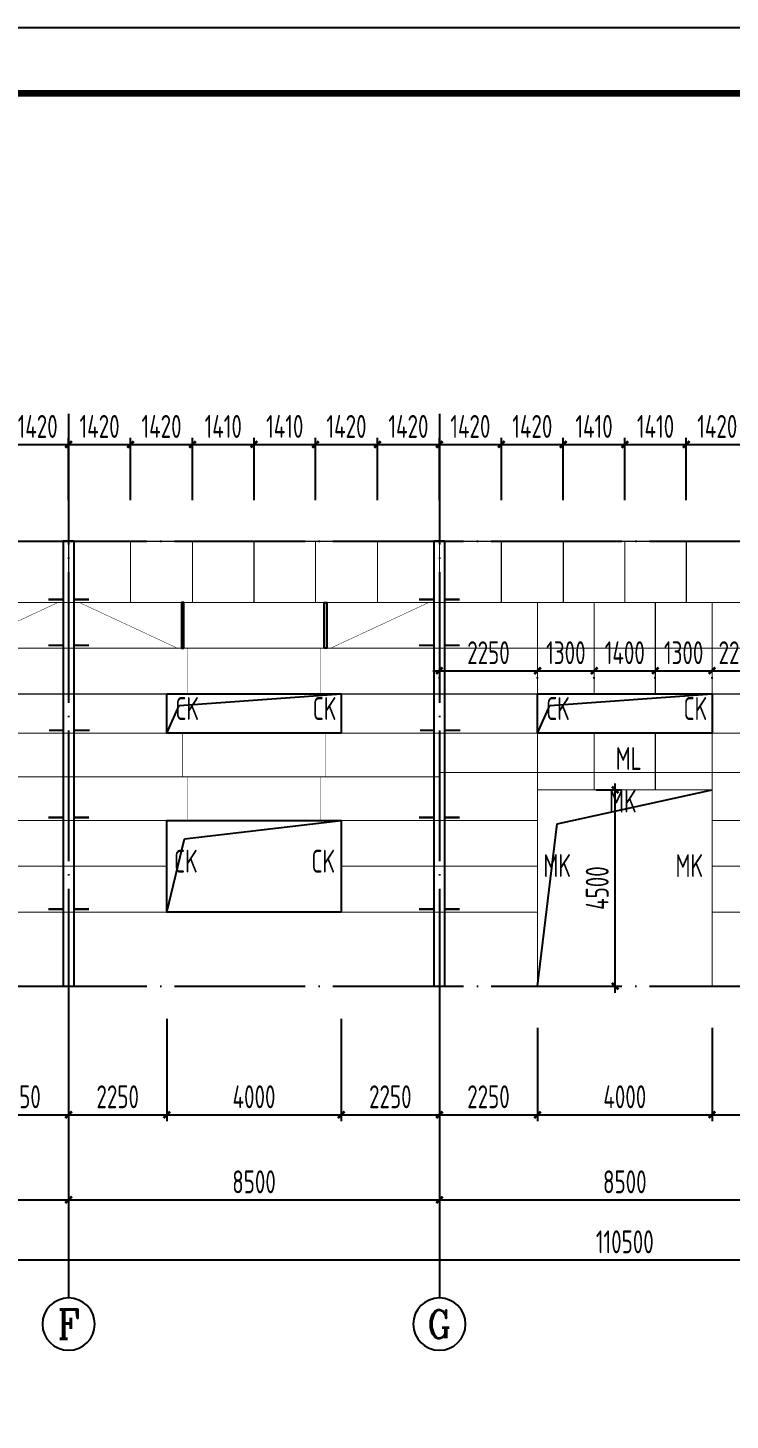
# Model space of a CAD drawing. Extents: x 753177 to 2169292, y -530934 to -273477.
# Drawn here: x 1752060 to 1768160, y -436707 to -404784 of the extents above; entities that cross this region are included whole.
import ezdxf
from ezdxf.enums import TextEntityAlignment as Align

# ---------------------------------------------------------------- set-up
doc = ezdxf.new("R2010")
doc.units = 0
doc.header["$LTSCALE"] = 1500
doc.header["$MEASUREMENT"] = 0
doc.linetypes.add('DOTE', pattern=[2.42, 2, -0.2, 0.02, -0.2])
doc.layers.get('Defpoints').update_dxf_attribs({"color": 252})
for name, color, linetype in [('00-tk', 151, 'Continuous'), ('AXIS', 3, 'Continuous'), ('AXIS_TEXT', 7, 'Continuous'), ('BOLT', 252, 'Continuous'), ('DIM', 3, 'Continuous'), ('THIN', 7, 'Continuous'), ('WINDOW', 4, 'Continuous')]:
    doc.layers.add(name, color=color, linetype=linetype)
doc.layers.add('TK', color=252, linetype='Continuous', lineweight=13)
doc.styles.add('_TCH_AXIS', font='COMPLEX', dxfattribs={"bigfont": 'GBCBIG'})
doc.styles.add('COMPLEX', font='COMPLEX')
doc.styles.add('TSSD_Dimension', font='Tssdeng.shx', dxfattribs={"width": 0.7, "bigfont": 'hztxt.shx'})
doc.styles.add('TSSD_Label', font='Tssdeng.shx', dxfattribs={"width": 0.7, "bigfont": 'hztxt.shx'})
doc.dimstyles.new('TSSD_150_150', dxfattribs={"dimtxt": 525, "dimasz": 150, "dimexe": 150, "dimexo": 375, "dimgap": 150, "dimtad": 1, "dimdec": 0, "dimzin": 0, "dimdsep": 46, "dimtxsty": 'TSSD_Dimension', "dimblk": 'ARCHTICK', "dimblk1": 'ARCHTICK', "dimblk2": 'ARCHTICK', "dimcen": 0, "dimdle": 150, "dimclrt": 7, "dimadec": 0, "dimazin": 0, "dimtfac": 1, "dimtdec": 0, "dimtix": 1, "dimtmove": 2, "dimatfit": 3, "dimfxl": 0, "dimtolj": 1, "dimtzin": 0, "dimarcsym": 0})

# ---------------------------------------------------------------- blocks, each defined once
blk = doc.blocks.new('A$C16496DF1')
at = {"layer": '00-tk', "linetype": 'Continuous'}
blk.add_line((178350, 126150), (0, 126150), dxfattribs=at)
at = {"layer": '00-tk', "const_width": 150}
blk.add_lwpolyline([(3750, 124650), (176850, 124650), (176850, 1500), (3750, 1500)], close=True, dxfattribs=at)
blk = doc.blocks.new('_ArchTick')
at = {"color": 0, "linetype": 'ByBlock', "const_width": 0.4}
blk.add_lwpolyline([(-0.5, -0.5), (0.5, 0.5)], dxfattribs=at)
blk = doc.blocks.new('*D784')
at = {"layer": 'AXIS', "color": 0, "lineweight": -2, "transparency": 16777216}
for p, q in [((1744495, -428280), (1744495, -431805)), ((1752995, -428280), (1752995, -431805)), ((1744345, -431655), (1753145, -431655))]:
    blk.add_line(p, q, dxfattribs=at)
at = {"layer": 'Defpoints', "color": 0, "transparency": 16777216}
for p in [(1744495, -427905), (1752995, -427905), (1752995, -431655)]:
    blk.add_point(p, dxfattribs=at)
at = {"layer": 'AXIS', "color": 0, "lineweight": -2, "transparency": 16777216, "xscale": 150, "yscale": 150, "zscale": 150, "rotation": 180}
blk.add_blockref('_ArchTick', (1744495, -431655), dxfattribs=at)
at = {"layer": 'AXIS', "color": 0, "lineweight": -2, "transparency": 16777216, "xscale": 150, "yscale": 150, "zscale": 150}
blk.add_blockref('_ArchTick', (1752995, -431655), dxfattribs=at)
at = {"layer": 'AXIS', "color": 7, "transparency": 16777216, "insert": (1748745, -431242), "char_height": 525, "attachment_point": 5, "style": 'TSSD_Dimension'}
blk.add_mtext('\\A1;8500', dxfattribs=at)
blk = doc.blocks.new('*D785')
at = {"layer": 'AXIS', "color": 0, "lineweight": -2, "transparency": 16777216}
for p, q in [((1752995, -428280), (1752995, -431805)), ((1761495, -428280), (1761495, -431805)), ((1752845, -431655), (1761645, -431655))]:
    blk.add_line(p, q, dxfattribs=at)
at = {"layer": 'Defpoints', "color": 0, "transparency": 16777216}
for p in [(1752995, -427905), (1761495, -427905), (1761495, -431655)]:
    blk.add_point(p, dxfattribs=at)
at = {"layer": 'AXIS', "color": 0, "lineweight": -2, "transparency": 16777216, "xscale": 150, "yscale": 150, "zscale": 150, "rotation": 180}
blk.add_blockref('_ArchTick', (1752995, -431655), dxfattribs=at)
at = {"layer": 'AXIS', "color": 0, "lineweight": -2, "transparency": 16777216, "xscale": 150, "yscale": 150, "zscale": 150}
blk.add_blockref('_ArchTick', (1761495, -431655), dxfattribs=at)
at = {"layer": 'AXIS', "color": 7, "transparency": 16777216, "insert": (1757245, -431242), "char_height": 525, "attachment_point": 5, "style": 'TSSD_Dimension'}
blk.add_mtext('\\A1;8500', dxfattribs=at)
blk = doc.blocks.new('*D786')
at = {"layer": 'AXIS', "color": 0, "lineweight": -2, "transparency": 16777216}
for p, q in [((1761495, -428280), (1761495, -431805)), ((1769995, -428280), (1769995, -431805)), ((1761345, -431655), (1770145, -431655))]:
    blk.add_line(p, q, dxfattribs=at)
at = {"layer": 'Defpoints', "color": 0, "transparency": 16777216}
for p in [(1761495, -427905), (1769995, -427905), (1769995, -431655)]:
    blk.add_point(p, dxfattribs=at)
at = {"layer": 'AXIS', "color": 0, "lineweight": -2, "transparency": 16777216, "xscale": 150, "yscale": 150, "zscale": 150, "rotation": 180}
blk.add_blockref('_ArchTick', (1761495, -431655), dxfattribs=at)
at = {"layer": 'AXIS', "color": 0, "lineweight": -2, "transparency": 16777216, "xscale": 150, "yscale": 150, "zscale": 150}
blk.add_blockref('_ArchTick', (1769995, -431655), dxfattribs=at)
at = {"layer": 'AXIS', "color": 7, "transparency": 16777216, "insert": (1765745, -431242), "char_height": 525, "attachment_point": 5, "style": 'TSSD_Dimension'}
blk.add_mtext('\\A1;8500', dxfattribs=at)
blk = doc.blocks.new('_AXISO')
blk.add_circle((0, 0), 0.5)
at = {"layer": 'AXIS_TEXT', "style": 'COMPLEX', "width": 1.041667}
blk.add_attdef('A', text='', height=0.56, dxfattribs=at).set_placement((-0.25, -0.28), (0.25, -0.28), align=Align.FIT)
blk = doc.blocks.new('*D793')
at = {"layer": 'Defpoints', "color": 0, "transparency": 16777216}
for p in [(1710495, -426757), (1820995, -426757), (1820995, -433030)]:
    blk.add_point(p, dxfattribs=at)
at = {"layer": 'DIM', "color": 0, "lineweight": -2, "transparency": 16777216}
for p, q in [((1710495, -427132), (1710495, -433180)), ((1820995, -427132), (1820995, -433180)), ((1710345, -433030), (1821145, -433030))]:
    blk.add_line(p, q, dxfattribs=at)
at = {"layer": 'DIM', "color": 0, "lineweight": -2, "transparency": 16777216, "xscale": 150, "yscale": 150, "zscale": 150, "rotation": 180}
blk.add_blockref('_ArchTick', (1710495, -433030), dxfattribs=at)
at = {"layer": 'DIM', "color": 0, "lineweight": -2, "transparency": 16777216, "xscale": 150, "yscale": 150, "zscale": 150}
blk.add_blockref('_ArchTick', (1820995, -433030), dxfattribs=at)
at = {"layer": 'DIM', "color": 7, "transparency": 16777216, "insert": (1765745, -432618), "char_height": 525, "attachment_point": 5, "style": 'TSSD_Dimension'}
blk.add_mtext('\\A1;110500', dxfattribs=at)
blk = doc.blocks.new('*D819')
at = {"layer": 'Defpoints', "color": 0, "transparency": 16777216}
for p in [(1750745, -427132), (1752995, -427132), (1752995, -429705)]:
    blk.add_point(p, dxfattribs=at)
at = {"layer": 'DIM', "color": 0, "lineweight": -2, "transparency": 16777216}
for p, q in [((1750745, -427507), (1750745, -429855)), ((1752995, -427507), (1752995, -429855)), ((1750595, -429705), (1753145, -429705))]:
    blk.add_line(p, q, dxfattribs=at)
at = {"layer": 'DIM', "color": 0, "lineweight": -2, "transparency": 16777216, "xscale": 150, "yscale": 150, "zscale": 150, "rotation": 180}
blk.add_blockref('_ArchTick', (1750745, -429705), dxfattribs=at)
at = {"layer": 'DIM', "color": 0, "lineweight": -2, "transparency": 16777216, "xscale": 150, "yscale": 150, "zscale": 150}
blk.add_blockref('_ArchTick', (1752995, -429705), dxfattribs=at)
at = {"layer": 'DIM', "color": 7, "transparency": 16777216, "insert": (1751870, -429292), "char_height": 525, "attachment_point": 5, "style": 'TSSD_Dimension'}
blk.add_mtext('\\A1;2250', dxfattribs=at)
blk = doc.blocks.new('*D820')
at = {"layer": 'Defpoints', "color": 0, "transparency": 16777216}
for p in [(1752995, -427132), (1755245, -427132), (1755245, -429705)]:
    blk.add_point(p, dxfattribs=at)
at = {"layer": 'DIM', "color": 0, "lineweight": -2, "transparency": 16777216}
for p, q in [((1752995, -427507), (1752995, -429855)), ((1755245, -427507), (1755245, -429855)), ((1752845, -429705), (1755395, -429705))]:
    blk.add_line(p, q, dxfattribs=at)
at = {"layer": 'DIM', "color": 0, "lineweight": -2, "transparency": 16777216, "xscale": 150, "yscale": 150, "zscale": 150, "rotation": 180}
blk.add_blockref('_ArchTick', (1752995, -429705), dxfattribs=at)
at = {"layer": 'DIM', "color": 0, "lineweight": -2, "transparency": 16777216, "xscale": 150, "yscale": 150, "zscale": 150}
blk.add_blockref('_ArchTick', (1755245, -429705), dxfattribs=at)
at = {"layer": 'DIM', "color": 7, "transparency": 16777216, "insert": (1754120, -429292), "char_height": 525, "attachment_point": 5, "style": 'TSSD_Dimension'}
blk.add_mtext('\\A1;2250', dxfattribs=at)
blk = doc.blocks.new('*D821')
at = {"layer": 'Defpoints', "color": 0, "transparency": 16777216}
for p in [(1755245, -427132), (1759245, -427132), (1759245, -429705)]:
    blk.add_point(p, dxfattribs=at)
at = {"layer": 'DIM', "color": 0, "lineweight": -2, "transparency": 16777216}
for p, q in [((1755245, -427507), (1755245, -429855)), ((1759245, -427507), (1759245, -429855)), ((1755095, -429705), (1759395, -429705))]:
    blk.add_line(p, q, dxfattribs=at)
at = {"layer": 'DIM', "color": 0, "lineweight": -2, "transparency": 16777216, "xscale": 150, "yscale": 150, "zscale": 150, "rotation": 180}
blk.add_blockref('_ArchTick', (1755245, -429705), dxfattribs=at)
at = {"layer": 'DIM', "color": 0, "lineweight": -2, "transparency": 16777216, "xscale": 150, "yscale": 150, "zscale": 150}
blk.add_blockref('_ArchTick', (1759245, -429705), dxfattribs=at)
at = {"layer": 'DIM', "color": 7, "transparency": 16777216, "insert": (1757245, -429292), "char_height": 525, "attachment_point": 5, "style": 'TSSD_Dimension'}
blk.add_mtext('\\A1;4000', dxfattribs=at)
blk = doc.blocks.new('*D822')
at = {"layer": 'Defpoints', "color": 0, "transparency": 16777216}
for p in [(1759245, -427132), (1761495, -427132), (1761495, -429705)]:
    blk.add_point(p, dxfattribs=at)
at = {"layer": 'DIM', "color": 0, "lineweight": -2, "transparency": 16777216}
for p, q in [((1759245, -427507), (1759245, -429855)), ((1761495, -427507), (1761495, -429855)), ((1759095, -429705), (1761645, -429705))]:
    blk.add_line(p, q, dxfattribs=at)
at = {"layer": 'DIM', "color": 0, "lineweight": -2, "transparency": 16777216, "xscale": 150, "yscale": 150, "zscale": 150, "rotation": 180}
blk.add_blockref('_ArchTick', (1759245, -429705), dxfattribs=at)
at = {"layer": 'DIM', "color": 0, "lineweight": -2, "transparency": 16777216, "xscale": 150, "yscale": 150, "zscale": 150}
blk.add_blockref('_ArchTick', (1761495, -429705), dxfattribs=at)
at = {"layer": 'DIM', "color": 7, "transparency": 16777216, "insert": (1760370, -429292), "char_height": 525, "attachment_point": 5, "style": 'TSSD_Dimension'}
blk.add_mtext('\\A1;2250', dxfattribs=at)
blk = doc.blocks.new('*D843')
at = {"layer": 'Defpoints', "color": 0, "transparency": 16777216}
for p in [(1761495, -427336), (1763745, -427336), (1763745, -429705)]:
    blk.add_point(p, dxfattribs=at)
at = {"layer": 'DIM', "color": 0, "lineweight": -2, "transparency": 16777216}
for p, q in [((1761495, -427711), (1761495, -429855)), ((1763745, -427711), (1763745, -429855)), ((1761345, -429705), (1763895, -429705))]:
    blk.add_line(p, q, dxfattribs=at)
at = {"layer": 'DIM', "color": 0, "lineweight": -2, "transparency": 16777216, "xscale": 150, "yscale": 150, "zscale": 150, "rotation": 180}
blk.add_blockref('_ArchTick', (1761495, -429705), dxfattribs=at)
at = {"layer": 'DIM', "color": 0, "lineweight": -2, "transparency": 16777216, "xscale": 150, "yscale": 150, "zscale": 150}
blk.add_blockref('_ArchTick', (1763745, -429705), dxfattribs=at)
at = {"layer": 'DIM', "color": 7, "transparency": 16777216, "insert": (1762620, -429292), "char_height": 525, "attachment_point": 5, "style": 'TSSD_Dimension'}
blk.add_mtext('\\A1;2250', dxfattribs=at)
blk = doc.blocks.new('*D844')
at = {"layer": 'Defpoints', "color": 0, "transparency": 16777216}
for p in [(1763745, -427336), (1767745, -427336), (1767745, -429705)]:
    blk.add_point(p, dxfattribs=at)
at = {"layer": 'DIM', "color": 0, "lineweight": -2, "transparency": 16777216}
for p, q in [((1763745, -427711), (1763745, -429855)), ((1767745, -427711), (1767745, -429855)), ((1763595, -429705), (1767895, -429705))]:
    blk.add_line(p, q, dxfattribs=at)
at = {"layer": 'DIM', "color": 0, "lineweight": -2, "transparency": 16777216, "xscale": 150, "yscale": 150, "zscale": 150, "rotation": 180}
blk.add_blockref('_ArchTick', (1763745, -429705), dxfattribs=at)
at = {"layer": 'DIM', "color": 0, "lineweight": -2, "transparency": 16777216, "xscale": 150, "yscale": 150, "zscale": 150}
blk.add_blockref('_ArchTick', (1767745, -429705), dxfattribs=at)
at = {"layer": 'DIM', "color": 7, "transparency": 16777216, "insert": (1765745, -429292), "char_height": 525, "attachment_point": 5, "style": 'TSSD_Dimension'}
blk.add_mtext('\\A1;4000', dxfattribs=at)
blk = doc.blocks.new('*D845')
at = {"layer": 'Defpoints', "color": 0, "transparency": 16777216}
for p in [(1767745, -427336), (1769995, -427336), (1769995, -429705)]:
    blk.add_point(p, dxfattribs=at)
at = {"layer": 'DIM', "color": 0, "lineweight": -2, "transparency": 16777216}
for p, q in [((1767745, -427711), (1767745, -429855)), ((1769995, -427711), (1769995, -429855)), ((1767595, -429705), (1770145, -429705))]:
    blk.add_line(p, q, dxfattribs=at)
at = {"layer": 'DIM', "color": 0, "lineweight": -2, "transparency": 16777216, "xscale": 150, "yscale": 150, "zscale": 150, "rotation": 180}
blk.add_blockref('_ArchTick', (1767745, -429705), dxfattribs=at)
at = {"layer": 'DIM', "color": 0, "lineweight": -2, "transparency": 16777216, "xscale": 150, "yscale": 150, "zscale": 150}
blk.add_blockref('_ArchTick', (1769995, -429705), dxfattribs=at)
at = {"layer": 'DIM', "color": 7, "transparency": 16777216, "insert": (1768870, -429292), "char_height": 525, "attachment_point": 5, "style": 'TSSD_Dimension'}
blk.add_mtext('\\A1;2250', dxfattribs=at)
blk = doc.blocks.new('*D891')
at = {"layer": 'Defpoints', "color": 0, "transparency": 16777216}
for p in [(1752995, -414336), (1751575, -415985), (1752995, -415985)]:
    blk.add_point(p, dxfattribs=at)
at = {"layer": 'DIM', "color": 0, "lineweight": -2, "transparency": 16777216}
for p, q in [((1751425, -414336), (1753145, -414336)), ((1751575, -415610), (1751575, -414186)), ((1752995, -415610), (1752995, -414186))]:
    blk.add_line(p, q, dxfattribs=at)
at = {"layer": 'DIM', "color": 0, "lineweight": -2, "transparency": 16777216, "xscale": 150, "yscale": 150, "zscale": 150, "rotation": 180}
blk.add_blockref('_ArchTick', (1751575, -414336), dxfattribs=at)
at = {"layer": 'DIM', "color": 0, "lineweight": -2, "transparency": 16777216, "xscale": 150, "yscale": 150, "zscale": 150}
blk.add_blockref('_ArchTick', (1752995, -414336), dxfattribs=at)
at = {"layer": 'DIM', "color": 7, "transparency": 16777216, "insert": (1752285, -413923), "char_height": 525, "attachment_point": 5, "style": 'TSSD_Dimension'}
blk.add_mtext('\\A1;1420', dxfattribs=at)
blk = doc.blocks.new('*D892')
at = {"layer": 'Defpoints', "color": 0, "transparency": 16777216}
for p in [(1754415, -414336), (1752995, -415985), (1754415, -415985)]:
    blk.add_point(p, dxfattribs=at)
at = {"layer": 'DIM', "color": 0, "lineweight": -2, "transparency": 16777216}
for p, q in [((1752845, -414336), (1754565, -414336)), ((1752995, -415610), (1752995, -414186)), ((1754415, -415610), (1754415, -414186))]:
    blk.add_line(p, q, dxfattribs=at)
at = {"layer": 'DIM', "color": 0, "lineweight": -2, "transparency": 16777216, "xscale": 150, "yscale": 150, "zscale": 150, "rotation": 180}
blk.add_blockref('_ArchTick', (1752995, -414336), dxfattribs=at)
at = {"layer": 'DIM', "color": 0, "lineweight": -2, "transparency": 16777216, "xscale": 150, "yscale": 150, "zscale": 150}
blk.add_blockref('_ArchTick', (1754415, -414336), dxfattribs=at)
at = {"layer": 'DIM', "color": 7, "transparency": 16777216, "insert": (1753705, -413923), "char_height": 525, "attachment_point": 5, "style": 'TSSD_Dimension'}
blk.add_mtext('\\A1;1420', dxfattribs=at)
blk = doc.blocks.new('*D893')
at = {"layer": 'Defpoints', "color": 0, "transparency": 16777216}
for p in [(1755835, -414336), (1754415, -415985), (1755835, -415985)]:
    blk.add_point(p, dxfattribs=at)
at = {"layer": 'DIM', "color": 0, "lineweight": -2, "transparency": 16777216}
for p, q in [((1754265, -414336), (1755985, -414336)), ((1754415, -415610), (1754415, -414186)), ((1755835, -415610), (1755835, -414186))]:
    blk.add_line(p, q, dxfattribs=at)
at = {"layer": 'DIM', "color": 0, "lineweight": -2, "transparency": 16777216, "xscale": 150, "yscale": 150, "zscale": 150, "rotation": 180}
blk.add_blockref('_ArchTick', (1754415, -414336), dxfattribs=at)
at = {"layer": 'DIM', "color": 0, "lineweight": -2, "transparency": 16777216, "xscale": 150, "yscale": 150, "zscale": 150}
blk.add_blockref('_ArchTick', (1755835, -414336), dxfattribs=at)
at = {"layer": 'DIM', "color": 7, "transparency": 16777216, "insert": (1755125, -413923), "char_height": 525, "attachment_point": 5, "style": 'TSSD_Dimension'}
blk.add_mtext('\\A1;1420', dxfattribs=at)
blk = doc.blocks.new('*D894')
at = {"layer": 'Defpoints', "color": 0, "transparency": 16777216}
for p in [(1757245, -414336), (1755835, -415985), (1757245, -415985)]:
    blk.add_point(p, dxfattribs=at)
at = {"layer": 'DIM', "color": 0, "lineweight": -2, "transparency": 16777216}
for p, q in [((1755685, -414336), (1757395, -414336)), ((1755835, -415610), (1755835, -414186)), ((1757245, -415610), (1757245, -414186))]:
    blk.add_line(p, q, dxfattribs=at)
at = {"layer": 'DIM', "color": 0, "lineweight": -2, "transparency": 16777216, "xscale": 150, "yscale": 150, "zscale": 150, "rotation": 180}
blk.add_blockref('_ArchTick', (1755835, -414336), dxfattribs=at)
at = {"layer": 'DIM', "color": 0, "lineweight": -2, "transparency": 16777216, "xscale": 150, "yscale": 150, "zscale": 150}
blk.add_blockref('_ArchTick', (1757245, -414336), dxfattribs=at)
at = {"layer": 'DIM', "color": 7, "transparency": 16777216, "insert": (1756540, -413923), "char_height": 525, "attachment_point": 5, "style": 'TSSD_Dimension'}
blk.add_mtext('\\A1;1410', dxfattribs=at)
blk = doc.blocks.new('*D895')
at = {"layer": 'Defpoints', "color": 0, "transparency": 16777216}
for p in [(1758655, -414336), (1757245, -415985), (1758655, -415985)]:
    blk.add_point(p, dxfattribs=at)
at = {"layer": 'DIM', "color": 0, "lineweight": -2, "transparency": 16777216}
for p, q in [((1757095, -414336), (1758805, -414336)), ((1757245, -415610), (1757245, -414186)), ((1758655, -415610), (1758655, -414186))]:
    blk.add_line(p, q, dxfattribs=at)
at = {"layer": 'DIM', "color": 0, "lineweight": -2, "transparency": 16777216, "xscale": 150, "yscale": 150, "zscale": 150, "rotation": 180}
blk.add_blockref('_ArchTick', (1757245, -414336), dxfattribs=at)
at = {"layer": 'DIM', "color": 0, "lineweight": -2, "transparency": 16777216, "xscale": 150, "yscale": 150, "zscale": 150}
blk.add_blockref('_ArchTick', (1758655, -414336), dxfattribs=at)
at = {"layer": 'DIM', "color": 7, "transparency": 16777216, "insert": (1757950, -413923), "char_height": 525, "attachment_point": 5, "style": 'TSSD_Dimension'}
blk.add_mtext('\\A1;1410', dxfattribs=at)
blk = doc.blocks.new('*D896')
at = {"layer": 'Defpoints', "color": 0, "transparency": 16777216}
for p in [(1760075, -414336), (1758655, -415985), (1760075, -415985)]:
    blk.add_point(p, dxfattribs=at)
at = {"layer": 'DIM', "color": 0, "lineweight": -2, "transparency": 16777216}
for p, q in [((1758505, -414336), (1760225, -414336)), ((1758655, -415610), (1758655, -414186)), ((1760075, -415610), (1760075, -414186))]:
    blk.add_line(p, q, dxfattribs=at)
at = {"layer": 'DIM', "color": 0, "lineweight": -2, "transparency": 16777216, "xscale": 150, "yscale": 150, "zscale": 150, "rotation": 180}
blk.add_blockref('_ArchTick', (1758655, -414336), dxfattribs=at)
at = {"layer": 'DIM', "color": 0, "lineweight": -2, "transparency": 16777216, "xscale": 150, "yscale": 150, "zscale": 150}
blk.add_blockref('_ArchTick', (1760075, -414336), dxfattribs=at)
at = {"layer": 'DIM', "color": 7, "transparency": 16777216, "insert": (1759365, -413923), "char_height": 525, "attachment_point": 5, "style": 'TSSD_Dimension'}
blk.add_mtext('\\A1;1420', dxfattribs=at)
blk = doc.blocks.new('*D897')
at = {"layer": 'Defpoints', "color": 0, "transparency": 16777216}
for p in [(1761495, -414336), (1760075, -415985), (1761495, -415985)]:
    blk.add_point(p, dxfattribs=at)
at = {"layer": 'DIM', "color": 0, "lineweight": -2, "transparency": 16777216}
for p, q in [((1759925, -414336), (1761645, -414336)), ((1760075, -415610), (1760075, -414186)), ((1761495, -415610), (1761495, -414186))]:
    blk.add_line(p, q, dxfattribs=at)
at = {"layer": 'DIM', "color": 0, "lineweight": -2, "transparency": 16777216, "xscale": 150, "yscale": 150, "zscale": 150, "rotation": 180}
blk.add_blockref('_ArchTick', (1760075, -414336), dxfattribs=at)
at = {"layer": 'DIM', "color": 0, "lineweight": -2, "transparency": 16777216, "xscale": 150, "yscale": 150, "zscale": 150}
blk.add_blockref('_ArchTick', (1761495, -414336), dxfattribs=at)
at = {"layer": 'DIM', "color": 7, "transparency": 16777216, "insert": (1760785, -413923), "char_height": 525, "attachment_point": 5, "style": 'TSSD_Dimension'}
blk.add_mtext('\\A1;1420', dxfattribs=at)
blk = doc.blocks.new('*D898')
at = {"layer": 'Defpoints', "color": 0, "transparency": 16777216}
for p in [(1762915, -414336), (1761495, -415985), (1762915, -415985)]:
    blk.add_point(p, dxfattribs=at)
at = {"layer": 'DIM', "color": 0, "lineweight": -2, "transparency": 16777216}
for p, q in [((1761345, -414336), (1763065, -414336)), ((1761495, -415610), (1761495, -414186)), ((1762915, -415610), (1762915, -414186))]:
    blk.add_line(p, q, dxfattribs=at)
at = {"layer": 'DIM', "color": 0, "lineweight": -2, "transparency": 16777216, "xscale": 150, "yscale": 150, "zscale": 150, "rotation": 180}
blk.add_blockref('_ArchTick', (1761495, -414336), dxfattribs=at)
at = {"layer": 'DIM', "color": 0, "lineweight": -2, "transparency": 16777216, "xscale": 150, "yscale": 150, "zscale": 150}
blk.add_blockref('_ArchTick', (1762915, -414336), dxfattribs=at)
at = {"layer": 'DIM', "color": 7, "transparency": 16777216, "insert": (1762205, -413923), "char_height": 525, "attachment_point": 5, "style": 'TSSD_Dimension'}
blk.add_mtext('\\A1;1420', dxfattribs=at)
blk = doc.blocks.new('*D899')
at = {"layer": 'Defpoints', "color": 0, "transparency": 16777216}
for p in [(1764335, -414336), (1762915, -415985), (1764335, -415985)]:
    blk.add_point(p, dxfattribs=at)
at = {"layer": 'DIM', "color": 0, "lineweight": -2, "transparency": 16777216}
for p, q in [((1762765, -414336), (1764485, -414336)), ((1762915, -415610), (1762915, -414186)), ((1764335, -415610), (1764335, -414186))]:
    blk.add_line(p, q, dxfattribs=at)
at = {"layer": 'DIM', "color": 0, "lineweight": -2, "transparency": 16777216, "xscale": 150, "yscale": 150, "zscale": 150, "rotation": 180}
blk.add_blockref('_ArchTick', (1762915, -414336), dxfattribs=at)
at = {"layer": 'DIM', "color": 0, "lineweight": -2, "transparency": 16777216, "xscale": 150, "yscale": 150, "zscale": 150}
blk.add_blockref('_ArchTick', (1764335, -414336), dxfattribs=at)
at = {"layer": 'DIM', "color": 7, "transparency": 16777216, "insert": (1763625, -413923), "char_height": 525, "attachment_point": 5, "style": 'TSSD_Dimension'}
blk.add_mtext('\\A1;1420', dxfattribs=at)
blk = doc.blocks.new('*D900')
at = {"layer": 'Defpoints', "color": 0, "transparency": 16777216}
for p in [(1765745, -414336), (1764335, -415985), (1765745, -415985)]:
    blk.add_point(p, dxfattribs=at)
at = {"layer": 'DIM', "color": 0, "lineweight": -2, "transparency": 16777216}
for p, q in [((1764185, -414336), (1765895, -414336)), ((1764335, -415610), (1764335, -414186)), ((1765745, -415610), (1765745, -414186))]:
    blk.add_line(p, q, dxfattribs=at)
at = {"layer": 'DIM', "color": 0, "lineweight": -2, "transparency": 16777216, "xscale": 150, "yscale": 150, "zscale": 150, "rotation": 180}
blk.add_blockref('_ArchTick', (1764335, -414336), dxfattribs=at)
at = {"layer": 'DIM', "color": 0, "lineweight": -2, "transparency": 16777216, "xscale": 150, "yscale": 150, "zscale": 150}
blk.add_blockref('_ArchTick', (1765745, -414336), dxfattribs=at)
at = {"layer": 'DIM', "color": 7, "transparency": 16777216, "insert": (1765040, -413923), "char_height": 525, "attachment_point": 5, "style": 'TSSD_Dimension'}
blk.add_mtext('\\A1;1410', dxfattribs=at)
blk = doc.blocks.new('*D901')
at = {"layer": 'Defpoints', "color": 0, "transparency": 16777216}
for p in [(1767155, -414336), (1765745, -415985), (1767155, -415985)]:
    blk.add_point(p, dxfattribs=at)
at = {"layer": 'DIM', "color": 0, "lineweight": -2, "transparency": 16777216}
for p, q in [((1765595, -414336), (1767305, -414336)), ((1765745, -415610), (1765745, -414186)), ((1767155, -415610), (1767155, -414186))]:
    blk.add_line(p, q, dxfattribs=at)
at = {"layer": 'DIM', "color": 0, "lineweight": -2, "transparency": 16777216, "xscale": 150, "yscale": 150, "zscale": 150, "rotation": 180}
blk.add_blockref('_ArchTick', (1765745, -414336), dxfattribs=at)
at = {"layer": 'DIM', "color": 0, "lineweight": -2, "transparency": 16777216, "xscale": 150, "yscale": 150, "zscale": 150}
blk.add_blockref('_ArchTick', (1767155, -414336), dxfattribs=at)
at = {"layer": 'DIM', "color": 7, "transparency": 16777216, "insert": (1766450, -413923), "char_height": 525, "attachment_point": 5, "style": 'TSSD_Dimension'}
blk.add_mtext('\\A1;1410', dxfattribs=at)
blk = doc.blocks.new('*D902')
at = {"layer": 'Defpoints', "color": 0, "transparency": 16777216}
for p in [(1768575, -414336), (1767155, -415985), (1768575, -415985)]:
    blk.add_point(p, dxfattribs=at)
at = {"layer": 'DIM', "color": 0, "lineweight": -2, "transparency": 16777216}
for p, q in [((1767005, -414336), (1768725, -414336)), ((1767155, -415610), (1767155, -414186)), ((1768575, -415610), (1768575, -414186))]:
    blk.add_line(p, q, dxfattribs=at)
at = {"layer": 'DIM', "color": 0, "lineweight": -2, "transparency": 16777216, "xscale": 150, "yscale": 150, "zscale": 150, "rotation": 180}
blk.add_blockref('_ArchTick', (1767155, -414336), dxfattribs=at)
at = {"layer": 'DIM', "color": 0, "lineweight": -2, "transparency": 16777216, "xscale": 150, "yscale": 150, "zscale": 150}
blk.add_blockref('_ArchTick', (1768575, -414336), dxfattribs=at)
at = {"layer": 'DIM', "color": 7, "transparency": 16777216, "insert": (1767865, -413923), "char_height": 525, "attachment_point": 5, "style": 'TSSD_Dimension'}
blk.add_mtext('\\A1;1420', dxfattribs=at)
blk = doc.blocks.new('*D945')
at = {"layer": 'Defpoints', "color": 0, "transparency": 16777216}
for p in [(1761495, -419327), (1763745, -419327), (1763745, -419524)]:
    blk.add_point(p, dxfattribs=at)
at = {"layer": 'DIM', "color": 0, "lineweight": -2, "transparency": 16777216}
for p, q in [((1761345, -419524), (1763895, -419524)), ((1761495, -419702), (1761495, -419674)), ((1763745, -419702), (1763745, -419674))]:
    blk.add_line(p, q, dxfattribs=at)
at = {"layer": 'DIM', "color": 0, "lineweight": -2, "transparency": 16777216, "xscale": 150, "yscale": 150, "zscale": 150, "rotation": 180}
blk.add_blockref('_ArchTick', (1761495, -419524), dxfattribs=at)
at = {"layer": 'DIM', "color": 0, "lineweight": -2, "transparency": 16777216, "xscale": 150, "yscale": 150, "zscale": 150}
blk.add_blockref('_ArchTick', (1763745, -419524), dxfattribs=at)
at = {"layer": 'DIM', "color": 7, "transparency": 16777216, "insert": (1762620, -419111), "char_height": 525, "attachment_point": 5, "style": 'TSSD_Dimension'}
blk.add_mtext('\\A1;2250', dxfattribs=at)
blk = doc.blocks.new('*D946')
at = {"layer": 'Defpoints', "color": 0, "transparency": 16777216}
for p in [(1763745, -419327), (1765045, -419327), (1765045, -419524)]:
    blk.add_point(p, dxfattribs=at)
at = {"layer": 'DIM', "color": 0, "lineweight": -2, "transparency": 16777216}
for p, q in [((1763595, -419524), (1765195, -419524)), ((1763745, -419702), (1763745, -419674)), ((1765045, -419702), (1765045, -419674))]:
    blk.add_line(p, q, dxfattribs=at)
at = {"layer": 'DIM', "color": 0, "lineweight": -2, "transparency": 16777216, "xscale": 150, "yscale": 150, "zscale": 150, "rotation": 180}
blk.add_blockref('_ArchTick', (1763745, -419524), dxfattribs=at)
at = {"layer": 'DIM', "color": 0, "lineweight": -2, "transparency": 16777216, "xscale": 150, "yscale": 150, "zscale": 150}
blk.add_blockref('_ArchTick', (1765045, -419524), dxfattribs=at)
at = {"layer": 'DIM', "color": 7, "transparency": 16777216, "insert": (1764395, -419111), "char_height": 525, "attachment_point": 5, "style": 'TSSD_Dimension'}
blk.add_mtext('\\A1;1300', dxfattribs=at)
blk = doc.blocks.new('*D947')
at = {"layer": 'Defpoints', "color": 0, "transparency": 16777216}
for p in [(1765045, -419327), (1766445, -419327), (1766445, -419524)]:
    blk.add_point(p, dxfattribs=at)
at = {"layer": 'DIM', "color": 0, "lineweight": -2, "transparency": 16777216}
for p, q in [((1764895, -419524), (1766595, -419524)), ((1765045, -419702), (1765045, -419674)), ((1766445, -419702), (1766445, -419674))]:
    blk.add_line(p, q, dxfattribs=at)
at = {"layer": 'DIM', "color": 0, "lineweight": -2, "transparency": 16777216, "xscale": 150, "yscale": 150, "zscale": 150, "rotation": 180}
blk.add_blockref('_ArchTick', (1765045, -419524), dxfattribs=at)
at = {"layer": 'DIM', "color": 0, "lineweight": -2, "transparency": 16777216, "xscale": 150, "yscale": 150, "zscale": 150}
blk.add_blockref('_ArchTick', (1766445, -419524), dxfattribs=at)
at = {"layer": 'DIM', "color": 7, "transparency": 16777216, "insert": (1765745, -419111), "char_height": 525, "attachment_point": 5, "style": 'TSSD_Dimension'}
blk.add_mtext('\\A1;1400', dxfattribs=at)
blk = doc.blocks.new('*D948')
at = {"layer": 'Defpoints', "color": 0, "transparency": 16777216}
for p in [(1766445, -419327), (1767745, -419327), (1767745, -419524)]:
    blk.add_point(p, dxfattribs=at)
at = {"layer": 'DIM', "color": 0, "lineweight": -2, "transparency": 16777216}
for p, q in [((1766295, -419524), (1767895, -419524)), ((1766445, -419702), (1766445, -419674)), ((1767745, -419702), (1767745, -419674))]:
    blk.add_line(p, q, dxfattribs=at)
at = {"layer": 'DIM', "color": 0, "lineweight": -2, "transparency": 16777216, "xscale": 150, "yscale": 150, "zscale": 150, "rotation": 180}
blk.add_blockref('_ArchTick', (1766445, -419524), dxfattribs=at)
at = {"layer": 'DIM', "color": 0, "lineweight": -2, "transparency": 16777216, "xscale": 150, "yscale": 150, "zscale": 150}
blk.add_blockref('_ArchTick', (1767745, -419524), dxfattribs=at)
at = {"layer": 'DIM', "color": 7, "transparency": 16777216, "insert": (1767095, -419111), "char_height": 525, "attachment_point": 5, "style": 'TSSD_Dimension'}
blk.add_mtext('\\A1;1300', dxfattribs=at)
blk = doc.blocks.new('*D949')
at = {"layer": 'Defpoints', "color": 0, "transparency": 16777216}
for p in [(1767745, -419327), (1769995, -419327), (1769995, -419524)]:
    blk.add_point(p, dxfattribs=at)
at = {"layer": 'DIM', "color": 0, "lineweight": -2, "transparency": 16777216}
for p, q in [((1767595, -419524), (1770145, -419524)), ((1767745, -419702), (1767745, -419674)), ((1769995, -419702), (1769995, -419674))]:
    blk.add_line(p, q, dxfattribs=at)
at = {"layer": 'DIM', "color": 0, "lineweight": -2, "transparency": 16777216, "xscale": 150, "yscale": 150, "zscale": 150, "rotation": 180}
blk.add_blockref('_ArchTick', (1767745, -419524), dxfattribs=at)
at = {"layer": 'DIM', "color": 0, "lineweight": -2, "transparency": 16777216, "xscale": 150, "yscale": 150, "zscale": 150}
blk.add_blockref('_ArchTick', (1769995, -419524), dxfattribs=at)
at = {"layer": 'DIM', "color": 7, "transparency": 16777216, "insert": (1768382, -419111), "char_height": 525, "attachment_point": 5, "style": 'TSSD_Dimension'}
blk.add_mtext('\\A1;2250', dxfattribs=at)
blk = doc.blocks.new('*D964')
at = {"layer": 'Defpoints', "color": 0, "transparency": 16777216}
for p in [(1764713, -422257), (1765525, -422257), (1764713, -426757)]:
    blk.add_point(p, dxfattribs=at)
at = {"layer": 'DIM', "color": 0, "lineweight": -2, "transparency": 16777216}
for p, q in [((1765088, -422257), (1765675, -422257)), ((1765525, -426907), (1765525, -422107)), ((1765088, -426757), (1765675, -426757))]:
    blk.add_line(p, q, dxfattribs=at)
at = {"layer": 'DIM', "color": 0, "lineweight": -2, "transparency": 16777216, "xscale": 150, "yscale": 150, "zscale": 150}
for p, rotation in [((1765525, -422257), 90), ((1765525, -426757), 270)]:
    blk.add_blockref('_ArchTick', p, dxfattribs=dict(at, rotation=rotation))
at = {"layer": 'DIM', "color": 7, "transparency": 16777216, "insert": (1765113, -424507), "char_height": 525, "attachment_point": 5, "rotation": 90, "style": 'TSSD_Dimension'}
blk.add_mtext('\\A1;4500', dxfattribs=at)

msp = doc.modelspace()

# ---------------------------------------------------------------- linework, layer by layer
at = {"color": 2, "linetype": 'ByBlock'}
for points, const_width in [([(1710195.3, -416557.3), (1821295.3, -416557.3)], 25), ([(1710195.3, -417957.3), (1821295.3, -417957.3)], 25), ([(1752756.3, -417957.3), (1750501.3, -419007.3)], 10), ([(1753234.4, -417957.3), (1755489.4, -419007.3)], 10), ([(1755609.4, -417957.3), (1755609.4, -419007.3)], 10), ([(1758881.3, -417957.3), (1758881.3, -419007.3)], 10), ([(1761256.3, -417957.3), (1759001.3, -419007.3)], 10), ([(1733745.3, -419007.3), (1821295.3, -419007.3)], 25), ([(1744495.3, -419007.3), (1755245.3, -419007.3)], 25), ([(1752995.3, -419007.3), (1763745.3, -419007.3)], 25), ([(1755729.4, -419007.3), (1755729.4, -420057.3)], 10), ([(1758761.3, -419007.3), (1758761.3, -420057.3)], 10), ([(1718995.3, -420057.3), (1821295.3, -420057.3)], 25), ([(1718995.3, -420957.3), (1821295.3, -420957.3)], 25), ([(1755609.4, -420957.3), (1755609.4, -421957.3)], 10), ([(1758881.3, -420957.3), (1758881.3, -421957.3)], 10), ([(1744495.3, -421957.3), (1752995.3, -421957.3)], 25), ([(1752995.3, -421957.3), (1761495.3, -421957.3)], 25), ([(1755729.4, -421957.3), (1755729.4, -422957.3)], 10), ([(1758761.3, -421957.3), (1758761.3, -422957.3)], 10), ([(1733745.3, -422957.3), (1763745.3, -422957.3)], 25), ([(1767745.3, -422957.3), (1780745.3, -422957.3)], 25), ([(1750745.3, -424007.3), (1755245.3, -424007.3)], 25), ([(1759245.3, -424007.3), (1763745.3, -424007.3)], 25), ([(1767745.3, -424007.3), (1772245.3, -424007.3)], 25), ([(1733745.3, -425057.3), (1763745.3, -425057.3)], 25), ([(1767745.3, -425057.3), (1780745.3, -425057.3)], 25)]:
    msp.add_lwpolyline(points, dxfattribs=dict(at, const_width=const_width))
at = {"color": 4, "linetype": 'ByBlock'}
for points in [[(1753120.3, -416557.3), (1752870.3, -416557.3), (1752870.3, -426757.3), (1753120.3, -426757.3)], [(1761620.3, -416557.3), (1761370.3, -416557.3), (1761370.3, -426757.3), (1761620.3, -426757.3)]]:
    msp.add_lwpolyline(points, close=True, dxfattribs=at)
at = {"color": 2, "linetype": 'ByBlock'}
for points in [[(1755639.4, -419007.3), (1755639.4, -417957.3), (1755579.4, -417957.3), (1755579.4, -419007.3)], [(1758851.3, -419007.3), (1758851.3, -417957.3), (1758911.3, -417957.3), (1758911.3, -419007.3)]]:
    msp.add_lwpolyline(points, close=True, dxfattribs=at)
at = {"layer": 'AXIS', "color": 252, "linetype": 'DOTE'}
for p, q in [((1752995.3, -413631.5), (1752995.3, -427905)), ((1761495.3, -413631.5), (1761495.3, -427905))]:
    msp.add_line(p, q, dxfattribs=at)
at = {"layer": 'AXIS', "color": 253, "linetype": 'DOTE'}
for p, q in [((1708230.6, -416557.3), (1821802.2, -416557.3)), ((1708230.6, -426757.3), (1821802.2, -426757.3))]:
    msp.add_line(p, q, dxfattribs=at)
at = {"layer": 'AXIS'}
for p, q in [((1752995.3, -427905), (1752995.3, -433905)), ((1761495.3, -427905), (1761495.3, -433905))]:
    msp.add_line(p, q, dxfattribs=at)
at = {"layer": 'BOLT', "color": 2}
for p, q in [((1755527.6, -420318.6), (1759245.3, -420057.3)), ((1764027.6, -420318.6), (1767745.3, -420057.3)), ((1755245.3, -420957.3), (1755527.6, -420318.6)), ((1763745.3, -420957.3), (1764027.6, -420318.6)), ((1755652.3, -423381.1), (1759245.3, -422957.3)), ((1755245.3, -425057.3), (1755652.3, -423381.1))]:
    msp.add_line(p, q, dxfattribs=at)
at = {"layer": 'BOLT'}
for p, q in [((1764194.6, -423036.9), (1767745.3, -422257.3)), ((1763745.3, -426757.3), (1764194.6, -423036.9))]:
    msp.add_line(p, q, dxfattribs=at)
at = {"layer": 'BOLT', "color": 2, "const_width": 25}
for points in [[(1752995.3, -417957.3), (1752995.3, -416557.3)], [(1752995.3, -417957.3), (1752995.3, -416557.3)], [(1754415.3, -417957.3), (1754415.3, -416557.3)], [(1755835.3, -417957.3), (1755835.3, -416557.3)], [(1757245.3, -417957.3), (1757245.3, -416557.3)], [(1758655.3, -417957.3), (1758655.3, -416557.3)], [(1760075.3, -417957.3), (1760075.3, -416557.3)], [(1761495.3, -417957.3), (1761495.3, -416557.3)], [(1762915.3, -417957.3), (1762915.3, -416557.3)], [(1764335.3, -417957.3), (1764335.3, -416557.3)], [(1765745.3, -417957.3), (1765745.3, -416557.3)], [(1767155.3, -417957.3), (1767155.3, -416557.3)], [(1763745.3, -426757.3), (1763745.3, -417957.3)], [(1765045.3, -420057.3), (1765045.3, -417957.3)], [(1766445.3, -420057.3), (1766445.3, -417957.3)], [(1767745.3, -426757.3), (1767745.3, -417957.3)], [(1765045.3, -422257.3), (1765045.3, -420957.3)], [(1766445.3, -422257.3), (1766445.3, -420957.3)], [(1761495.3, -421857.3), (1769995.3, -421857.3)], [(1763745.3, -422257.3), (1767745.3, -422257.3)]]:
    msp.add_lwpolyline(points, dxfattribs=at)
at = {"layer": 'BOLT', "color": 2}
for points in [[(1755245.3, -420057.3), (1759245.3, -420057.3), (1759245.3, -420957.3), (1755245.3, -420957.3)], [(1763745.3, -420057.3), (1767745.3, -420057.3), (1767745.3, -420957.3), (1763745.3, -420957.3)], [(1759245.3, -425057.3), (1755245.3, -425057.3), (1755245.3, -422957.3), (1759245.3, -422957.3)]]:
    msp.add_lwpolyline(points, close=True, dxfattribs=at)
at = {"layer": 'WINDOW', "linetype": 'ByBlock', "const_width": 50}
for points in [[(1752530, -417891.2), (1752869.8, -417891.2)], [(1753119.8, -417891.1), (1753459.7, -417891.1)], [(1761030, -417891.2), (1761369.8, -417891.2)], [(1761619.8, -417891.1), (1761959.7, -417891.1)], [(1752530, -418941.2), (1752869.8, -418941.2)], [(1753119.8, -418941.1), (1753459.7, -418941.1)], [(1761030, -418941.2), (1761369.8, -418941.2)], [(1761619.8, -418941.1), (1761959.7, -418941.1)], [(1752549, -420891.2), (1752888.8, -420891.2)], [(1753138.8, -420891.1), (1753478.6, -420891.1)], [(1761049, -420891.2), (1761388.8, -420891.2)], [(1761638.8, -420891.1), (1761978.6, -420891.1)], [(1752530, -422891.2), (1752869.8, -422891.2)], [(1753119.8, -422891.1), (1753459.7, -422891.1)], [(1761030, -422891.2), (1761369.8, -422891.2)], [(1761619.8, -422891.1), (1761959.7, -422891.1)], [(1752530, -424991.2), (1752869.8, -424991.2)], [(1753119.8, -424991.1), (1753459.7, -424991.1)], [(1761030, -424991.2), (1761369.8, -424991.2)], [(1761619.8, -424991.1), (1761959.7, -424991.1)]]:
    msp.add_lwpolyline(points, dxfattribs=at)

# ---------------------------------------------------------------- block references
at = {"layer": 'AXIS'}
ref = msp.add_blockref('_AXISO', (1752995.3, -434505), dxfattribs=dict(at, xscale=-1200, yscale=1200, zscale=1200))
ref.add_attrib('A', 'F', dxfattribs={"layer": 'AXIS_TEXT', "height": 668.2, "style": '_TCH_AXIS'}).set_placement((1752740.8, -434839.1), (1753249.9, -434839.1), align=Align.FIT)
ref = msp.add_blockref('_AXISO', (1761495.3, -434505), dxfattribs=dict(at, xscale=-1200, yscale=1200, zscale=1200))
ref.add_attrib('A', 'G', dxfattribs={"layer": 'AXIS_TEXT', "height": 637.8, "style": '_TCH_AXIS'}).set_placement((1761222, -434823.9), (1761768.7, -434823.9), align=Align.FIT)
at = {"layer": 'TK', "color": 2, "linetype": 'ByBlock'}
msp.add_blockref('A$C16496DF1', (1698368.2, -530934.4), dxfattribs=at)

# ---------------------------------------------------------------- texts
at = {"layer": 'THIN', "style": 'TSSD_Label', "width": 0.7}
for s, p in [('CK', (1755984, -420811.3)), ('CK', (1759133.4, -420811.3)), ('CK', (1764484, -420811.3)), ('CK', (1767633.4, -420811.3)), ('ML', (1766132, -421957.3)), ('MK', (1766017, -422933.7)), ('CK', (1755954, -424311.3)), ('CK', (1759103.4, -424311.3)), ('MK', (1764511.2, -424411.3)), ('MK', (1767539.9, -424411.3))]:
    msp.add_text(s, height=525, dxfattribs=at).set_placement(p, align=Align.BOTTOM_RIGHT)

# ---------------------------------------------------------------- dimensions: what is measured, and where the dimension line sits
at = {"layer": 'AXIS'}
for p1, p2, picture, middle in [((1744495.3, -427905), (1752995.3, -427905), '*D784', (1748745.3, -431242.5)), ((1752995.3, -427905), (1761495.3, -427905), '*D785', (1757245.3, -431242.5)), ((1761495.3, -427905), (1769995.3, -427905), '*D786', (1765745.3, -431242.5))]:
    dim = msp.add_aligned_dim(p1=p1, p2=p2, distance=-3750, dimstyle='TSSD_150_150', dxfattribs=at)
    dim.commit()
    dim.dimension.update_dxf_attribs({"geometry": picture, "text_midpoint": middle})
at = {"layer": 'DIM'}
for base, p1, p2, picture, middle in [((1752995.3, -414335.5), (1751575.3, -415984.8), (1752995.3, -415984.8), '*D891', (1752285.3, -413923)), ((1754415.3, -414335.5), (1752995.3, -415984.8), (1754415.3, -415984.8), '*D892', (1753705.3, -413923)), ((1755835.3, -414335.5), (1754415.3, -415984.8), (1755835.3, -415984.8), '*D893', (1755125.3, -413923)), ((1757245.3, -414335.5), (1755835.3, -415984.8), (1757245.3, -415984.8), '*D894', (1756540.3, -413923)), ((1758655.3, -414335.5), (1757245.3, -415984.8), (1758655.3, -415984.8), '*D895', (1757950.3, -413923)), ((1760075.3, -414335.5), (1758655.3, -415984.8), (1760075.3, -415984.8), '*D896', (1759365.3, -413923)), ((1761495.3, -414335.5), (1760075.3, -415984.8), (1761495.3, -415984.8), '*D897', (1760785.3, -413923)), ((1762915.3, -414335.5), (1761495.3, -415984.8), (1762915.3, -415984.8), '*D898', (1762205.3, -413923)), ((1764335.3, -414335.5), (1762915.3, -415984.8), (1764335.3, -415984.8), '*D899', (1763625.3, -413923)), ((1765745.3, -414335.5), (1764335.3, -415984.8), (1765745.3, -415984.8), '*D900', (1765040.3, -413923)), ((1767155.3, -414335.5), (1765745.3, -415984.8), (1767155.3, -415984.8), '*D901', (1766450.3, -413923)), ((1768575.3, -414335.5), (1767155.3, -415984.8), (1768575.3, -415984.8), '*D902', (1767865.3, -413923)), ((1763745.3, -419523.8), (1761495.3, -419326.8), (1763745.3, -419326.8), '*D945', (1762620.3, -419111.3)), ((1765045.3, -419523.8), (1763745.3, -419326.8), (1765045.3, -419326.8), '*D946', (1764395.3, -419111.3)), ((1766445.3, -419523.8), (1765045.3, -419326.8), (1766445.3, -419326.8), '*D947', (1765745.3, -419111.3)), ((1767745.3, -419523.8), (1766445.3, -419326.8), (1767745.3, -419326.8), '*D948', (1767095.3, -419111.3)), ((1820995.3, -433030.2), (1710495.3, -426757.3), (1820995.3, -426757.3), '*D793', (1765745.3, -432617.7)), ((1752995.3, -429704.6), (1750745.3, -427132.3), (1752995.3, -427132.3), '*D819', (1751870.3, -429292.1)), ((1755245.3, -429704.6), (1752995.3, -427132.3), (1755245.3, -427132.3), '*D820', (1754120.3, -429292.1)), ((1759245.3, -429704.6), (1755245.3, -427132.3), (1759245.3, -427132.3), '*D821', (1757245.3, -429292.1)), ((1761495.3, -429704.6), (1759245.3, -427132.3), (1761495.3, -427132.3), '*D822', (1760370.3, -429292.1)), ((1763745.3, -429704.6), (1761495.3, -427336), (1763745.3, -427336), '*D843', (1762620.3, -429292.1)), ((1767745.3, -429704.6), (1763745.3, -427336), (1767745.3, -427336), '*D844', (1765745.3, -429292.1)), ((1769995.3, -429704.6), (1767745.3, -427336), (1769995.3, -427336), '*D845', (1768870.3, -429292.1))]:
    dim = msp.add_linear_dim(base=base, p1=p1, p2=p2, dimstyle='TSSD_150_150', dxfattribs=at)
    dim.commit()
    dim.dimension.update_dxf_attribs({"geometry": picture, "text_midpoint": middle})
dim = msp.add_linear_dim(base=(1769995.3, -419523.8), p1=(1767745.3, -419326.8), p2=(1769995.3, -419326.8), dimstyle='TSSD_150_150', dxfattribs=at)
dim.commit()
dim.dimension.update_dxf_attribs({"geometry": '*D949', "text_midpoint": (1768382.1, -419111.3), "dimtype": 160})
dim = msp.add_linear_dim(base=(1765525.3, -422257.3), p1=(1764712.7, -426757.3), p2=(1764712.7, -422257.3), angle=90, dimstyle='TSSD_150_150', dxfattribs=at)
dim.commit()
dim.dimension.update_dxf_attribs({"geometry": '*D964', "text_midpoint": (1765112.8, -424507.3)})

doc.saveas('drawing.dxf')
